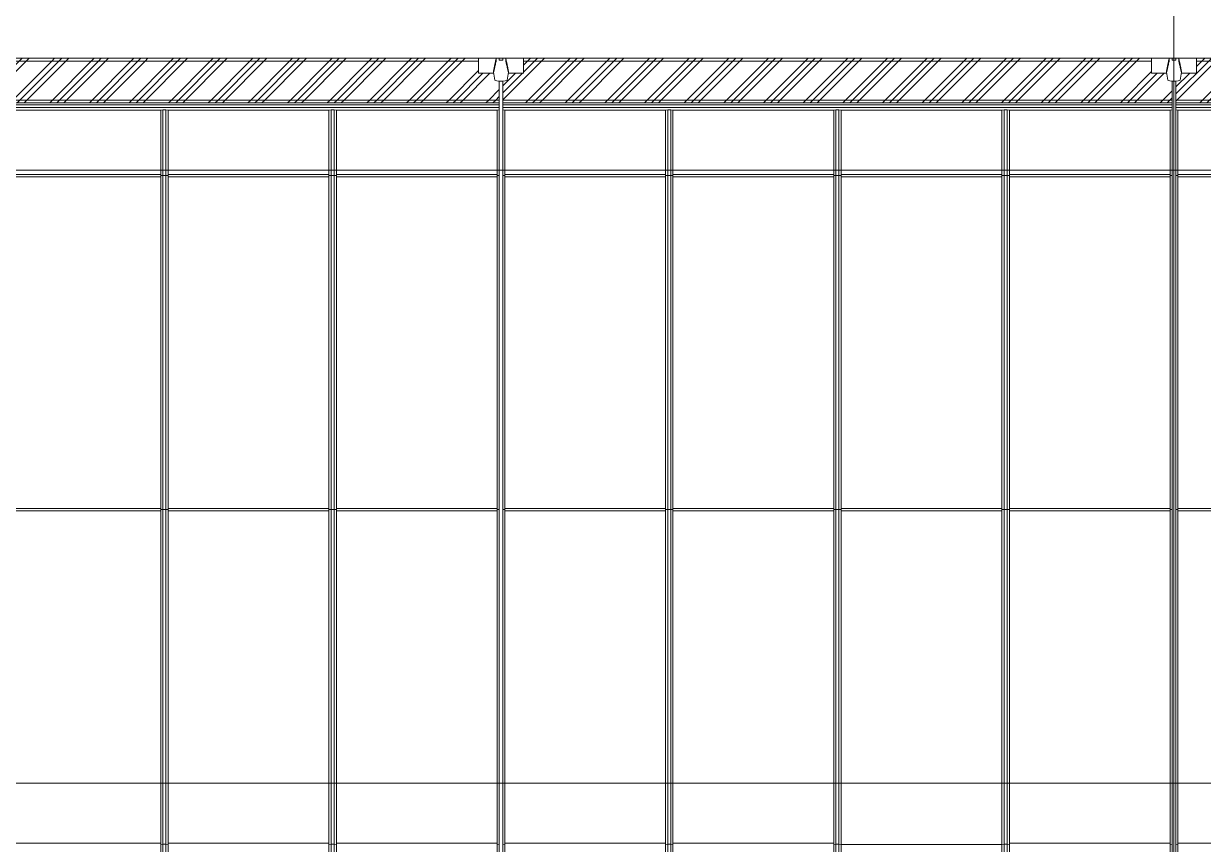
# Model space of a CAD drawing. Header units: millimetres. Extents: x 124696 to 347024, y 412631 to 564609.
# Drawn here: x 258980 to 266868, y 483342 to 488833 of the extents above; entities that cross this region are included whole.
import ezdxf

# ---------------------------------------------------------------- set-up
doc = ezdxf.new("R2010")
doc.units = ezdxf.units.MM
doc.header["$LTSCALE"] = 1500
doc.header["$MEASUREMENT"] = 0
doc.linetypes.add('二层平面图$0$轴网线_12_3_3_3 mm', pattern=[21, 12, -3, 3, -3])
doc.layers.add('0-建筑底图', color=7, linetype='Continuous')
for name, color, linetype, lineweight in [('二层平面图$0$A-LINE', 7, 'Continuous', 9), ('二层平面图$0$A-NORM-MODEL', 6, 'Continuous', 9), ('二层平面图$0$A-WALL-CURT-PANEL-2', 7, 'Continuous', 9), ('二层平面图$0$A-WALL-CURT-STILE-2', 7, 'Continuous', 9), ('二层平面图$0$ANNO-DOTE-1', 10, '二层平面图$0$轴网线_12_3_3_3 mm', 15), ('二层平面图$0$临时结构', 7, 'Continuous', 9)]:
    doc.layers.add(name, color=color, linetype=linetype, lineweight=lineweight)
pattern_1 = [(45, (0, 0), (-132.58252, 132.58252), []), (45, (46.88, 0), (0, 265.16504), []), (45, (-46.88, 0), (0, 265.16504), [])]

# ---------------------------------------------------------------- blocks, each defined once
blk = doc.blocks.new('二层平面图$0$游泳馆侧墙压顶 - 游泳馆侧墙压顶-8562950-104-2F')
at = {"layer": '二层平面图$0$A-LINE'}
blk.add_line((139100, 32250), (96750, 32250), dxfattribs=at)
blk = doc.blocks.new('二层平面图$0$拉锁节点_泳池侧墙2 - 拉锁节点_泳池侧墙2-8588481-104-2F')
at = {"layer": '二层平面图$0$A-LINE'}
for p, q in [((50, 32), (68.6, 32)), ((50, 12), (62.8, 12)), ((197.3, 40.9), (143.2, 50.6)), ((62.8, -12), (50, -12)), ((68.6, -32), (50, -32)), ((143.2, -50.6), (197.3, -40.9))]:
    blk.add_line(p, q, dxfattribs=at)
for start_param, end_param in [(4.712389, 6.252944), (3.171834, 4.712389)]:
    blk.add_ellipse((197.1, 0), major_axis=(0, 41), ratio=0.169005, start_param=start_param, end_param=end_param, dxfattribs=at)
for points, knots in [([(50, 32.2), (53.7, 32.9), (61.3, 34.5), (70.8, 36.4), (78.6, 38), (84.5, 39.2), (89.4, 40.2), (93.3, 41), (96.2, 41.5), (99.1, 42.1), (102.9, 42.9), (107.8, 43.8), (112.5, 44.8), (115.7, 45.4), (117.6, 45.7), (118.9, 46), (120.2, 46.3), (122.1, 46.6), (125.4, 47.2), (130.1, 48.1), (134.3, 48.9), (137.1, 49.4), (138.6, 49.6), (139.5, 49.8), (140.4, 49.9), (141.8, 50.1), (142.7, 50.2), (143.1, 50.1), (143.2, 50.1)], [-0.9955268, -0.9955268, -0.9955268, -0.9955268, -0.9444444, -0.8888889, -0.8611111, -0.8333333, -0.8055556, -0.7916667, -0.7777778, -0.7638889, -0.75, -0.7222222, -0.6944444, -0.6805556, -0.6736111, -0.6666667, -0.6597222, -0.6527778, -0.6388889, -0.6111111, -0.5833333, -0.5694444, -0.5555556, -0.5486111, -0.5416667, -0.5277778, -0.5, -0.4926387, -0.4926387, -0.4926387, -0.4926387]), ([(143.2, -50.1), (143.1, -50.1), (142.7, -50.2), (141.8, -50.1), (140.5, -49.9), (139.6, -49.8), (138.6, -49.6), (137.2, -49.4), (134.4, -48.9), (130.1, -48.1), (125.4, -47.2), (122.1, -46.6), (120.2, -46.3), (118.9, -46), (117.6, -45.7), (115.8, -45.4), (112.5, -44.8), (107.8, -43.8), (103, -42.9), (99.1, -42.1), (96.2, -41.5), (93.3, -41), (89.4, -40.2), (84.6, -39.2), (78.7, -38), (70.8, -36.4), (61.3, -34.5), (53.7, -32.9), (50, -32.2)], [-0.5069782, -0.5069782, -0.5069782, -0.5069782, -0.5, -0.4722222, -0.4583333, -0.4513889, -0.4444444, -0.4305556, -0.4166667, -0.3888889, -0.3611111, -0.3472222, -0.3402778, -0.3333333, -0.3263889, -0.3194444, -0.3055556, -0.2777778, -0.25, -0.2361111, -0.2222222, -0.2083333, -0.1944444, -0.1666667, -0.1388889, -0.1111111, -0.0555556, -0.0044656, -0.0044656, -0.0044656, -0.0044656])]:
    blk.add_open_spline(points, degree=3, knots=knots, dxfattribs=at)
at = {"layer": '二层平面图$0$A-NORM-MODEL'}
for start_param, end_param in [(6.252944, 6.283185), (3.141593, 3.171834)]:
    blk.add_ellipse((197.1, 0), major_axis=(0, 41), ratio=0.169005, start_param=start_param, end_param=end_param, dxfattribs=at)
for points in [[(62.8, 12), (62.9, 10), (63, 6), (63, 2), (63, 0)], [(63, 0), (63, -2), (63, -6), (62.9, -10), (62.8, -12)]]:
    blk.add_open_spline(points, degree=3, dxfattribs=at)
for points, knots in [([(143.2, 50.1), (143.4, 50.1), (143.6, 50.1), (143.4, 49.9), (143.2, 49.8), (142.8, 49.7), (142.1, 49.4), (140.3, 48.9), (137.3, 48.2), (133.7, 47.3), (131.2, 46.6), (129.7, 46.3), (128.7, 46), (127.6, 45.8), (126.2, 45.4), (123.6, 44.8), (119.7, 43.9), (115.7, 42.9), (112.4, 42.1), (110, 41.5), (107.5, 41), (104.2, 40.2), (100, 39.2), (94.9, 38), (88, 36.4), (79.3, 34.4), (72.2, 32.8), (68.6, 32)], [-0.4926387, -0.4926387, -0.4926387, -0.4926387, -0.4722222, -0.4583333, -0.4513889, -0.4444444, -0.4305556, -0.4166667, -0.3888889, -0.3611111, -0.3472222, -0.3402778, -0.3333333, -0.3263889, -0.3194444, -0.3055556, -0.2777778, -0.25, -0.2361111, -0.2222222, -0.2083333, -0.1944444, -0.1666667, -0.1388889, -0.1111111, -0.0555556, 0, 0, 0, 0]), ([(68.6, -32), (72.2, -32.8), (79.3, -34.4), (88, -36.4), (94.8, -38), (100, -39.2), (104.2, -40.2), (107.5, -41), (109.9, -41.5), (112.4, -42.1), (115.7, -42.9), (119.7, -43.8), (123.6, -44.8), (126.2, -45.4), (127.6, -45.8), (128.7, -46), (129.7, -46.3), (131.1, -46.6), (133.7, -47.3), (137.3, -48.2), (140.3, -48.9), (142, -49.4), (142.8, -49.7), (143.1, -49.8), (143.4, -49.9), (143.6, -50.1), (143.4, -50.1), (143.2, -50.1)], [-1, -1, -1, -1, -0.9444444, -0.8888889, -0.8611111, -0.8333333, -0.8055556, -0.7916667, -0.7777778, -0.7638889, -0.75, -0.7222222, -0.6944444, -0.6805556, -0.6736111, -0.6666667, -0.6597222, -0.6527778, -0.6388889, -0.6111111, -0.5833333, -0.5694444, -0.5555556, -0.5486111, -0.5416667, -0.5277778, -0.5069782, -0.5069782, -0.5069782, -0.5069782])]:
    blk.add_open_spline(points, degree=3, knots=knots, dxfattribs=at)
blk = doc.blocks.new('二层平面图$0$2PTs-line 拉杆 - 拉杆_25-8616155-104-2F')
at = {"layer": '二层平面图$0$临时结构'}
for p, q in [((121487.5, 32096.5), (121487.5, 22697.1)), ((121487.5, 22697.1), (121487.5, 32096.5)), ((121512.5, 22697.1), (121512.5, 32096.5)), ((121512.5, 32096.5), (121512.5, 22697.1))]:
    blk.add_line(p, q, dxfattribs=at)
blk.add_ellipse((121500, 22697.1), major_axis=(12.5, 0), ratio=0.168962, start_param=3.141593, end_param=6.283185, dxfattribs=at)
blk = doc.blocks.new('二层平面图$0$2PTs-line 拉杆 - 拉杆_25-V398-104-2F')
at = {"layer": '二层平面图$0$临时结构'}
for p, q in [((112487.5, 32096.5), (112487.5, 22697.1)), ((112487.5, 22697.1), (112487.5, 32096.5)), ((112512.5, 22697.1), (112512.5, 32096.5)), ((112512.5, 32096.5), (112512.5, 22697.1))]:
    blk.add_line(p, q, dxfattribs=at)
blk.add_ellipse((112500, 22697.1), major_axis=(12.5, 0), ratio=0.168962, start_param=3.141593, end_param=6.283185, dxfattribs=at)
blk = doc.blocks.new('二层平面图$0$玻璃屋面天沟 - 玻璃屋面天沟-8739030-104-2F')
at = {"layer": '二层平面图$0$A-NORM-MODEL'}
h = blk.add_hatch(dxfattribs=at)
h.set_pattern_fill('FP_47', color=256, style=0, pattern_type=2)
h.set_pattern_definition(pattern_1)
h.paths.add_polyline_path([(135170, 32230), (135170, 32250), (135150, 32250), (135150, 32230)])
h.paths.add_polyline_path([(107750, 32230), (107850, 32230), (107850, 32250), (107750, 32250)])
h.paths.add_polyline_path([(108150, 32230), (112350, 32230), (112350, 32250), (108150, 32250)])
h.paths.add_polyline_path([(134850, 32230), (134850, 32250), (130650, 32250), (130650, 32230), (134218, 32230)])
h.paths.add_polyline_path([(112650, 32230), (116850, 32230), (116850, 32250), (112650, 32250)])
h.paths.add_polyline_path([(130350, 32230), (130350, 32250), (126150, 32250), (126150, 32230), (130076.1, 32230)])
h.paths.add_polyline_path([(117150, 32230), (121350, 32230), (121350, 32250), (117150, 32250)])
h.paths.add_polyline_path([(125850, 32230), (125850, 32250), (121650, 32250), (121650, 32230), (124553.7, 32230)])
h = blk.add_hatch(dxfattribs=at)
h.set_pattern_fill('FP_47', color=256, style=0, pattern_type=2)
h.set_pattern_definition(pattern_1)
h.paths.add_polyline_path([(121512.5, 31970), (125987.5, 31970), (125987.5, 32096.5), (125968, 32098.8), (125961.8, 32101.1), (125959, 32102.9), (125950.3, 32150), (125850, 32150), (125850, 32230), (121650, 32230), (121650, 32150), (121548.5, 32150), (121540.1, 32102.3), (121532, 32098.8), (121512.5, 32096.4)])
h.paths.add_polyline_path([(107968, 31970), (107987.5, 31970), (107986.3, 32096.6), (107968, 32098.8), (107961.8, 32101.1), (107959, 32102.9), (107950.3, 32150), (107850, 32150), (107850, 32230), (107750, 32230), (107750, 31970)])
h.paths.add_polyline_path([(108032, 31970), (112487.5, 31970), (112487.5, 32096.5), (112468, 32098.8), (112461.8, 32101.1), (112459, 32102.9), (112450.3, 32150), (112350, 32150), (112350, 32230), (108150, 32230), (108150, 32150), (108048.5, 32150), (108039.3, 32101.8), (108032, 32098.8), (108012.5, 32096.4), (108012.5, 31970), (108022.2, 31970)])
h.paths.add_polyline_path([(112532, 31970), (116987.5, 31970), (116987.5, 32096.5), (116968, 32098.8), (116961.8, 32101.1), (116959, 32102.9), (116950.3, 32150), (116850, 32150), (116850, 32230), (112650, 32230), (112650, 32150), (112548.5, 32150), (112539.3, 32101.8), (112532, 32098.8), (112512.5, 32096.4), (112512.5, 31970), (112522.2, 31970)])
h.paths.add_polyline_path([(135022.2, 31970), (135150, 31970), (135150, 32150), (135048.5, 32150), (135039.3, 32101.8), (135032, 32098.8), (135012.5, 32096.4), (135012.5, 31970)])
h.paths.add_polyline_path([(117032, 31970), (121487.5, 31970), (121487.5, 32096.5), (121468, 32098.8), (121460.7, 32101.8), (121459, 32102.9), (121450.3, 32150), (121350, 32150), (121350, 32230), (117150, 32230), (117150, 32150), (117048.5, 32150), (117039.3, 32101.8), (117032, 32098.8), (117012.5, 32096.4), (117012.5, 31970), (117022.2, 31970)])
h.paths.add_polyline_path([(134987.5, 31970), (134987.5, 32096.5), (134968, 32098.8), (134961.4, 32101.4), (134959, 32102.9), (134950.3, 32150), (134850, 32150), (134850, 32230), (130650, 32230), (130650, 32150), (130548.5, 32150), (130539.3, 32101.8), (130532, 32098.8), (130512.5, 32096.4), (130512.5, 31970), (134977.8, 31970)])
h.paths.add_polyline_path([(126032, 31970), (130487.5, 31970), (130487.5, 32096.5), (130468, 32098.8), (130461.8, 32101.1), (130459, 32102.9), (130450.3, 32150), (130350, 32150), (130350, 32230), (126150, 32230), (126150, 32150), (126048.5, 32150), (126039.3, 32101.8), (126032, 32098.8), (126012.5, 32096.4), (126012.5, 31970), (126022.2, 31970)])
h = blk.add_hatch(dxfattribs=at)
h.set_pattern_fill('FP_47', color=256, style=0, pattern_type=2)
h.set_pattern_definition(pattern_1)
h.paths.add_polyline_path([(128695.5, 31951.6), (130487.5, 31951.6), (130487.5, 31970), (126012.5, 31970), (126012.5, 31951.6), (128250, 31951.6)])
h.paths.add_polyline_path([(121102.1, 31951.6), (121487.5, 31951.6), (121487.5, 31970), (117012.5, 31970), (117012.5, 31951.6), (120411.8, 31951.6)])
h.paths.add_polyline_path([(135150, 31951.6), (135150, 31970), (135012.5, 31970), (135012.5, 31951.6)])
h.paths.add_polyline_path([(107986.3, 31951.6), (107987.5, 31951.6), (107986.3, 31970), (107750, 31970), (107750, 31951.6), (107975, 31951.6)])
h.paths.add_polyline_path([(134987.5, 31951.6), (134987.5, 31970), (130512.5, 31970), (130512.5, 31951.6), (134908.3, 31951.6)])
h.paths.add_polyline_path([(108012.5, 31951.6), (112487.5, 31951.6), (112487.5, 31970), (108012.5, 31970)])
h.paths.add_polyline_path([(112512.5, 31951.6), (116987.5, 31951.6), (116987.5, 31970), (112512.5, 31970)])
h.paths.add_polyline_path([(125987.5, 31951.6), (125987.5, 31970), (121512.5, 31970), (121512.5, 31951.6), (125934.3, 31951.6)])
at = {"layer": '二层平面图$0$A-LINE'}
for p, q in [((116850, 32230), (112650, 32230)), ((121350, 32230), (117150, 32230)), ((125850, 32230), (121650, 32230)), ((116987.5, 31970), (112512.5, 31970)), ((121487.5, 31970), (117012.5, 31970)), ((125987.5, 31970), (121512.5, 31970))]:
    blk.add_line(p, q, dxfattribs=at)
blk = doc.blocks.new('二层平面图$0$系统嵌板 - 玻璃-V491-104-2F')
at = {"layer": '二层平面图$0$A-WALL-CURT-PANEL-2'}
for p, q in [((133850, 29222.1), (132775, 29222.1)), ((132775, 29222.1), (132775, 28109.8)), ((133850, 28109.8), (133850, 29222.1)), ((132775, 28109.8), (132775, 26997.6)), ((133850, 26997.6), (133850, 28109.8)), ((132775, 26997.6), (133850, 26997.6))]:
    blk.add_line(p, q, dxfattribs=at)
blk = doc.blocks.new('二层平面图$0$系统嵌板 - 玻璃-V492-104-2F')
at = {"layer": '二层平面图$0$A-WALL-CURT-PANEL-2'}
for p, q in [((133850, 31456.5), (132775, 31456.5)), ((132775, 31456.5), (132775, 30346.9)), ((133850, 30346.9), (133850, 31456.5)), ((132775, 30346.9), (132775, 29237.2)), ((133850, 29237.2), (133850, 30346.9)), ((132775, 29237.2), (133850, 29237.2))]:
    blk.add_line(p, q, dxfattribs=at)
blk = doc.blocks.new('二层平面图$0$系统嵌板 - 玻璃-V482-104-2F')
at = {"layer": '二层平面图$0$A-WALL-CURT-PANEL-2'}
for p, q in [((134975, 31902.1), (133900, 31902.1)), ((133900, 31902.1), (133900, 31471.6)), ((134975, 31471.6), (134975, 31902.1)), ((133900, 31471.6), (134975, 31471.6))]:
    blk.add_line(p, q, dxfattribs=at)
blk = doc.blocks.new('二层平面图$0$系统嵌板 - 玻璃-V512-104-2F')
at = {"layer": '二层平面图$0$A-WALL-CURT-PANEL-2'}
for p, q in [((120350, 29222.1), (119275, 29222.1)), ((119275, 29222.1), (119275, 28109.8)), ((120350, 28109.8), (120350, 29222.1)), ((119275, 28109.8), (119275, 26990.1)), ((120350, 26990.1), (120350, 28109.8)), ((119275, 26990.1), (120350, 26990.1))]:
    blk.add_line(p, q, dxfattribs=at)
blk = doc.blocks.new('二层平面图$0$矩形竖梃 - 泳池固定屋面龙骨_中-V544-104-2F')
at = {"layer": '二层平面图$0$A-WALL-CURT-STILE-2'}
for p, q in [((129375, 4081.1), (130487.5, 4081.1)), ((129375, 4061.3), (130487.5, 4061.3)), ((129375, 4048.4), (130487.5, 4048.4)), ((129400, 4097.9), (130475, 4097.9))]:
    blk.add_line(p, q, dxfattribs=at)
blk = doc.blocks.new('二层平面图$0$矩形竖梃 - 泳池固定屋面龙骨_中-V543-104-2F')
at = {"layer": '二层平面图$0$A-WALL-CURT-STILE-2'}
for p, q in [((130512.5, 4081.1), (131625, 4081.1)), ((130512.5, 4061.3), (131625, 4061.3)), ((130512.5, 4048.4), (131625, 4048.4)), ((130525, 4097.9), (131600, 4097.9))]:
    blk.add_line(p, q, dxfattribs=at)
blk = doc.blocks.new('二层平面图$0$矩形竖梃 - 泳池固定屋面龙骨_中-8775596-104-2F')
at = {"layer": '二层平面图$0$A-WALL-CURT-STILE-2'}
for p, q in [((132750, 4081.1), (133875, 4081.1)), ((132750, 4061.3), (133875, 4061.3)), ((132750, 4048.4), (133875, 4048.4)), ((132775, 4097.9), (133850, 4097.9))]:
    blk.add_line(p, q, dxfattribs=at)
blk = doc.blocks.new('二层平面图$0$矩形竖梃 - 泳池固定屋面龙骨_中-V546-104-2F')
at = {"layer": '二层平面图$0$A-WALL-CURT-STILE-2'}
for p, q in [((131625, 31951.6), (130512.5, 31951.6)), ((131625, 31938.7), (130512.5, 31938.7)), ((131625, 31918.9), (130512.5, 31918.9)), ((131600, 31902.1), (130525, 31902.1))]:
    blk.add_line(p, q, dxfattribs=at)
blk = doc.blocks.new('二层平面图$0$矩形竖梃 - 泳池固定屋面龙骨_中-V545-104-2F')
at = {"layer": '二层平面图$0$A-WALL-CURT-STILE-2'}
for p, q in [((134987.5, 31951.6), (133875, 31951.6)), ((134987.5, 31938.7), (133875, 31938.7)), ((134987.5, 31918.9), (133875, 31918.9)), ((134975, 31902.1), (133900, 31902.1))]:
    blk.add_line(p, q, dxfattribs=at)
blk = doc.blocks.new('二层平面图$0$矩形竖梃 - 泳池固定屋面龙骨_中-V604-104-2F')
at = {"layer": '二层平面图$0$A-WALL-CURT-STILE-2'}
for p, q in [((121487.9, 26991.1), (121475, 26990)), ((121475, 26990), (121475, 25868.1)), ((121525, 26990), (121512.1, 26991.1)), ((121525, 26990), (121525, 25868.1))]:
    blk.add_line(p, q, dxfattribs=at)
blk = doc.blocks.new('二层平面图$0$矩形竖梃 - 泳池固定屋面龙骨_中-V605-104-2F')
at = {"layer": '二层平面图$0$A-WALL-CURT-STILE-2'}
for p, q in [((121475, 28109.8), (121475, 26990)), ((121525, 28109.8), (121525, 26990)), ((121475, 26990), (121487.9, 26991.1)), ((121512.1, 26991.1), (121525, 26990))]:
    blk.add_line(p, q, dxfattribs=at)
blk = doc.blocks.new('二层平面图$0$矩形竖梃 - 泳池固定屋面龙骨_中-V606-104-2F')
at = {"layer": '二层平面图$0$A-WALL-CURT-STILE-2'}
for p, q in [((121487.9, 29231.1), (121475, 29229.7)), ((121475, 29229.7), (121475, 28109.8)), ((121525, 29229.7), (121512.1, 29231.1)), ((121525, 29229.7), (121525, 28109.8))]:
    blk.add_line(p, q, dxfattribs=at)
blk = doc.blocks.new('二层平面图$0$矩形竖梃 - 泳池固定屋面龙骨_中-V607-104-2F')
at = {"layer": '二层平面图$0$A-WALL-CURT-STILE-2'}
for p, q in [((121475, 30346.9), (121475, 29229.7)), ((121525, 30346.9), (121525, 29229.7)), ((121475, 29229.7), (121487.9, 29231.1)), ((121512.1, 29231.1), (121525, 29229.7))]:
    blk.add_line(p, q, dxfattribs=at)
blk = doc.blocks.new('二层平面图$0$矩形竖梃 - 泳池固定屋面龙骨_中-V608-104-2F')
at = {"layer": '二层平面图$0$A-WALL-CURT-STILE-2'}
for p, q in [((121487.5, 31465.6), (121475, 31464.1)), ((121475, 31464.1), (121475, 30346.9)), ((121525, 31464.1), (121512.5, 31465.6)), ((121525, 31464.1), (121525, 30346.9))]:
    blk.add_line(p, q, dxfattribs=at)
blk = doc.blocks.new('二层平面图$0$矩形竖梃 - 泳池固定屋面龙骨_中-V609-104-2F')
at = {"layer": '二层平面图$0$A-WALL-CURT-STILE-2'}
for p, q in [((121475, 31902.1), (121487.5, 31903.7)), ((121475, 31902.1), (121475, 31464.1)), ((121512.5, 31903.7), (121525, 31902.1)), ((121525, 31902.1), (121525, 31464.1)), ((121475, 31464.1), (121487.5, 31465.6)), ((121512.5, 31465.6), (121525, 31464.1))]:
    blk.add_line(p, q, dxfattribs=at)
blk = doc.blocks.new('二层平面图$0$矩形竖梃 - 泳池固定屋面龙骨_中-V579-104-2F')
at = {"layer": '二层平面图$0$A-WALL-CURT-STILE-2'}
for p, q in [((133865, 26991.3), (133850, 26990)), ((133850, 26990), (133850, 25868.1)), ((133885, 26991.3), (133865, 26991.3)), ((133865, 26991.3), (133865, 25869.2)), ((133900, 26990), (133885, 26991.3)), ((133885, 26991.3), (133885, 25869.2)), ((133900, 26990), (133900, 25868.1))]:
    blk.add_line(p, q, dxfattribs=at)
blk = doc.blocks.new('二层平面图$0$矩形竖梃 - 泳池固定屋面龙骨_中-V613-104-2F')
at = {"layer": '二层平面图$0$A-WALL-CURT-STILE-2'}
for p, q in [((119225, 28109.8), (119225, 26990)), ((119240, 28111.3), (119240, 26991.3)), ((119260, 28111.3), (119260, 26991.3)), ((119275, 28109.8), (119275, 26990.1)), ((119225, 26990), (119240, 26991.3)), ((119240, 26991.3), (119260, 26991.3)), ((119260, 26991.3), (119275, 26990))]:
    blk.add_line(p, q, dxfattribs=at)
blk = doc.blocks.new('二层平面图$0$矩形竖梃 - 泳池固定屋面龙骨_中-V581-104-2F')
at = {"layer": '二层平面图$0$A-WALL-CURT-STILE-2'}
for p, q in [((133865, 29231.3), (133850, 29229.7)), ((133850, 29229.7), (133850, 28109.8)), ((133885, 29231.3), (133865, 29231.3)), ((133865, 29231.3), (133865, 28111.3)), ((133900, 29229.7), (133885, 29231.3)), ((133885, 29231.3), (133885, 28111.3)), ((133900, 29229.7), (133900, 28109.8))]:
    blk.add_line(p, q, dxfattribs=at)
blk = doc.blocks.new('二层平面图$0$矩形竖梃 - 泳池固定屋面龙骨_中-V582-104-2F')
at = {"layer": '二层平面图$0$A-WALL-CURT-STILE-2'}
for p, q in [((133850, 30346.9), (133850, 29229.7)), ((133865, 30348.7), (133865, 29231.3)), ((133885, 30348.7), (133885, 29231.3)), ((133900, 30346.9), (133900, 29229.7)), ((133850, 29229.7), (133865, 29231.3)), ((133865, 29231.3), (133885, 29231.3)), ((133885, 29231.3), (133900, 29229.7))]:
    blk.add_line(p, q, dxfattribs=at)
blk = doc.blocks.new('二层平面图$0$矩形竖梃 - 泳池固定屋面龙骨_中-13232933-104-2F')
at = {"layer": '二层平面图$0$A-WALL-CURT-STILE-2'}
for p, q in [((133865, 31465.9), (133850, 31464.1)), ((133850, 31464.1), (133850, 30346.9)), ((133885, 31465.9), (133865, 31465.9)), ((133865, 31465.9), (133865, 30348.7)), ((133900, 31464.1), (133885, 31465.9)), ((133885, 31465.9), (133885, 30348.7)), ((133900, 31464.1), (133900, 30346.9))]:
    blk.add_line(p, q, dxfattribs=at)
blk = doc.blocks.new('二层平面图$0$矩形竖梃 - 泳池固定屋面龙骨_中-13232938-104-2F')
at = {"layer": '二层平面图$0$A-WALL-CURT-STILE-2'}
for p, q in [((133850, 31902.1), (133865, 31904)), ((133850, 31902.1), (133850, 31464.1)), ((133865, 31904), (133885, 31904)), ((133865, 31904), (133865, 31465.9)), ((133885, 31904), (133900, 31902.1)), ((133885, 31904), (133885, 31465.9)), ((133900, 31902.1), (133900, 31464.1)), ((133850, 31464.1), (133865, 31465.9)), ((133865, 31465.9), (133885, 31465.9)), ((133885, 31465.9), (133900, 31464.1))]:
    blk.add_line(p, q, dxfattribs=at)
blk = doc.blocks.new('二层平面图$0$矩形竖梃 - 泳池固定屋面龙骨_中-V617-104-2F')
at = {"layer": '二层平面图$0$A-WALL-CURT-STILE-2'}
for p, q in [((120350, 28109.8), (120350, 26990.1)), ((120365, 28111.3), (120365, 26991.3)), ((120385, 28111.3), (120385, 26991.3)), ((120400, 28109.8), (120400, 26990)), ((120350, 26990), (120365, 26991.3)), ((120365, 26991.3), (120385, 26991.3)), ((120385, 26991.3), (120400, 26990))]:
    blk.add_line(p, q, dxfattribs=at)
blk = doc.blocks.new('二层平面图$0$矩形竖梃 - 泳池固定屋面龙骨_中-V580-104-2F')
at = {"layer": '二层平面图$0$A-WALL-CURT-STILE-2'}
for p, q in [((133850, 28109.8), (133850, 26990)), ((133865, 28111.3), (133865, 26991.3)), ((133885, 28111.3), (133885, 26991.3)), ((133900, 28109.8), (133900, 26990)), ((133850, 26990), (133865, 26991.3)), ((133865, 26991.3), (133885, 26991.3)), ((133885, 26991.3), (133900, 26990))]:
    blk.add_line(p, q, dxfattribs=at)
blk = doc.blocks.new('二层平面图$0$矩形竖梃 - 泳池固定屋面龙骨_中-V594-104-2F')
at = {"layer": '二层平面图$0$A-WALL-CURT-STILE-2'}
for p, q in [((130487.9, 26991.1), (130475, 26990)), ((130475, 26990), (130475, 25868.1)), ((130525, 26990), (130512.1, 26991.1)), ((130525, 26990), (130525, 25868.1))]:
    blk.add_line(p, q, dxfattribs=at)
blk = doc.blocks.new('二层平面图$0$矩形竖梃 - 泳池固定屋面龙骨_中-V595-104-2F')
at = {"layer": '二层平面图$0$A-WALL-CURT-STILE-2'}
for p, q in [((130475, 28109.8), (130475, 26990)), ((130525, 28109.8), (130525, 26990)), ((130475, 26990), (130487.9, 26991.1)), ((130512.1, 26991.1), (130525, 26990))]:
    blk.add_line(p, q, dxfattribs=at)
blk = doc.blocks.new('二层平面图$0$矩形竖梃 - 泳池固定屋面龙骨_中-V596-104-2F')
at = {"layer": '二层平面图$0$A-WALL-CURT-STILE-2'}
for p, q in [((130487.9, 29231.1), (130475, 29229.7)), ((130475, 29229.7), (130475, 28109.8)), ((130525, 29229.7), (130512.1, 29231.1)), ((130525, 29229.7), (130525, 28109.8))]:
    blk.add_line(p, q, dxfattribs=at)
blk = doc.blocks.new('二层平面图$0$矩形竖梃 - 泳池固定屋面龙骨_中-V597-104-2F')
at = {"layer": '二层平面图$0$A-WALL-CURT-STILE-2'}
for p, q in [((130475, 30346.9), (130475, 29229.7)), ((130525, 30346.9), (130525, 29229.7)), ((130475, 29229.7), (130487.9, 29231.1)), ((130512.1, 29231.1), (130525, 29229.7))]:
    blk.add_line(p, q, dxfattribs=at)
blk = doc.blocks.new('二层平面图$0$矩形竖梃 - 泳池固定屋面龙骨_中-V598-104-2F')
at = {"layer": '二层平面图$0$A-WALL-CURT-STILE-2'}
for p, q in [((130487.5, 31465.6), (130475, 31464.1)), ((130475, 31464.1), (130475, 30346.9)), ((130525, 31464.1), (130512.5, 31465.6)), ((130525, 31464.1), (130525, 30346.9))]:
    blk.add_line(p, q, dxfattribs=at)
blk = doc.blocks.new('二层平面图$0$矩形竖梃 - 泳池固定屋面龙骨_中-V599-104-2F')
at = {"layer": '二层平面图$0$A-WALL-CURT-STILE-2'}
for p, q in [((130475, 31902.1), (130487.5, 31903.7)), ((130475, 31902.1), (130475, 31464.1)), ((130512.5, 31903.7), (130525, 31902.1)), ((130525, 31902.1), (130525, 31464.1)), ((130475, 31464.1), (130487.5, 31465.6)), ((130512.5, 31465.6), (130525, 31464.1))]:
    blk.add_line(p, q, dxfattribs=at)
blk = doc.blocks.new('二层平面图$0$固定屋面幕墙 - 固定屋面幕墙-8787557-104-2F')
at = {"layer": '二层平面图$0$A-NORM-MODEL'}
h = blk.add_hatch(dxfattribs=at)
h.set_pattern_fill('FP_46', color=256, style=0, pattern_type=2)
h.set_pattern_definition(pattern_1)
h.paths.add_polyline_path([(121487.5, 31951.6), (121487.5, 31970), (117012.5, 31970), (117012.5, 31951.6), (121425, 31951.6)])
h.paths.add_polyline_path([(135075, 31951.6), (135150, 31951.6), (135150, 31970), (135012.5, 31970), (135012.5, 31951.6)])
h.paths.add_polyline_path([(134987.5, 31951.6), (134987.5, 31970), (130512.5, 31970), (130512.5, 31951.6), (134925, 31951.6)])
h.paths.add_polyline_path([(121512.5, 31951.6), (125987.5, 31951.6), (125987.5, 31970), (121512.5, 31970)])
h.paths.add_polyline_path([(107986.3, 31951.6), (107987.5, 31951.6), (107986.3, 31970), (107750, 31970), (107750, 31951.6), (107975, 31951.6)])
h.paths.add_polyline_path([(108012.5, 31951.6), (112487.5, 31951.6), (112487.5, 31970), (108012.5, 31970)])
h.paths.add_polyline_path([(130487.5, 31951.6), (130487.5, 31970), (126012.5, 31970), (126012.5, 31951.6), (130425, 31951.6)])
h.paths.add_polyline_path([(112512.5, 31951.6), (116987.5, 31951.6), (116987.5, 31970), (112512.5, 31970)])
at = {"layer": '二层平面图$0$A-LINE'}
for p, q in [((112512.5, 31970), (116987.5, 31970)), ((117012.5, 31970), (121487.5, 31970)), ((121512.5, 31970), (125987.5, 31970))]:
    blk.add_line(p, q, dxfattribs=at)
blk = doc.blocks.new('二层平面图')
at = {"layer": '二层平面图$0$A-LINE', "color": 8}
for p, q in [((116850, 32150), (116850, 32250)), ((117150, 32250), (117150, 32150)), ((121350, 32150), (121350, 32250)), ((121650, 32250), (121650, 32150)), ((116850, 32150), (116952.1, 32150)), ((117048.2, 32150), (117150, 32150)), ((121350, 32150), (121452.1, 32150)), ((121548.2, 32150), (121650, 32150))]:
    blk.add_line(p, q, dxfattribs=at)
at = {"layer": '二层平面图$0$ANNO-DOTE-1', "color": 8}
for p, q in [((121500, -6710.3), (121500, 86692)), ((-18896.2, 31500), (161528.2, 31500)), ((-18896.2, 27400), (161528.2, 27400))]:
    blk.add_line(p, q, dxfattribs=at)
at = {"layer": '二层平面图$0$A-NORM-MODEL', "color": 8}
for name in ['二层平面图$0$游泳馆侧墙压顶 - 游泳馆侧墙压顶-8562950-104-2F', '二层平面图$0$玻璃屋面天沟 - 玻璃屋面天沟-8739030-104-2F', '二层平面图$0$固定屋面幕墙 - 固定屋面幕墙-8787557-104-2F']:
    blk.add_blockref(name, (0, 0), dxfattribs=at)
at = {"layer": '二层平面图$0$A-NORM-MODEL', "color": 8, "rotation": 270.0000000000001}
for p in [(117000, 32300), (121500, 32300)]:
    blk.add_blockref('二层平面图$0$拉锁节点_泳池侧墙2 - 拉锁节点_泳池侧墙2-8588481-104-2F', p, dxfattribs=at)
at = {"layer": '二层平面图$0$A-WALL-CURT-PANEL-2', "color": 8}
for name, p in [('二层平面图$0$系统嵌板 - 玻璃-V482-104-2F', (-20250, 0)), ('二层平面图$0$系统嵌板 - 玻璃-V482-104-2F', (-19125, 0)), ('二层平面图$0$系统嵌板 - 玻璃-V482-104-2F', (-18000, 0)), ('二层平面图$0$系统嵌板 - 玻璃-V482-104-2F', (-16875, 0)), ('二层平面图$0$系统嵌板 - 玻璃-V482-104-2F', (-15750, 0)), ('二层平面图$0$系统嵌板 - 玻璃-V482-104-2F', (-14625, 0)), ('二层平面图$0$系统嵌板 - 玻璃-V482-104-2F', (-13500, 0)), ('二层平面图$0$系统嵌板 - 玻璃-V482-104-2F', (-12375, 0)), ('二层平面图$0$系统嵌板 - 玻璃-V492-104-2F', (-19125, 0)), ('二层平面图$0$系统嵌板 - 玻璃-V492-104-2F', (-18000, 0)), ('二层平面图$0$系统嵌板 - 玻璃-V492-104-2F', (-16875, 0)), ('二层平面图$0$系统嵌板 - 玻璃-V492-104-2F', (-15750, 0)), ('二层平面图$0$系统嵌板 - 玻璃-V492-104-2F', (-14625, 0)), ('二层平面图$0$系统嵌板 - 玻璃-V492-104-2F', (-13500, 0)), ('二层平面图$0$系统嵌板 - 玻璃-V492-104-2F', (-12375, 0)), ('二层平面图$0$系统嵌板 - 玻璃-V492-104-2F', (-11250, 0)), ('二层平面图$0$系统嵌板 - 玻璃-V491-104-2F', (-19125, 0)), ('二层平面图$0$系统嵌板 - 玻璃-V491-104-2F', (-18000, 0)), ('二层平面图$0$系统嵌板 - 玻璃-V491-104-2F', (-16875, 0)), ('二层平面图$0$系统嵌板 - 玻璃-V491-104-2F', (-15750, 0)), ('二层平面图$0$系统嵌板 - 玻璃-V491-104-2F', (-14625, 0)), ('二层平面图$0$系统嵌板 - 玻璃-V512-104-2F', (0, 0)), ('二层平面图$0$系统嵌板 - 玻璃-V491-104-2F', (-12375, 0)), ('二层平面图$0$系统嵌板 - 玻璃-V491-104-2F', (-11250, 0))]:
    blk.add_blockref(name, p, dxfattribs=at)
at = {"layer": '二层平面图$0$A-WALL-CURT-STILE-2', "color": 8, "rotation": 180}
for name, p in [('二层平面图$0$矩形竖梃 - 泳池固定屋面龙骨_中-8775596-104-2F', (247500, 36000)), ('二层平面图$0$矩形竖梃 - 泳池固定屋面龙骨_中-8775596-104-2F', (248625, 36000)), ('二层平面图$0$矩形竖梃 - 泳池固定屋面龙骨_中-8775596-104-2F', (252000, 36000)), ('二层平面图$0$矩形竖梃 - 泳池固定屋面龙骨_中-8775596-104-2F', (253125, 36000)), ('二层平面图$0$矩形竖梃 - 泳池固定屋面龙骨_中-V543-104-2F', (252000, 36000)), ('二层平面图$0$矩形竖梃 - 泳池固定屋面龙骨_中-V544-104-2F', (252000, 36000))]:
    blk.add_blockref(name, p, dxfattribs=at)
at = {"layer": '二层平面图$0$A-WALL-CURT-STILE-2', "color": 8}
for name, p in [('二层平面图$0$矩形竖梃 - 泳池固定屋面龙骨_中-V545-104-2F', (-18000, 0)), ('二层平面图$0$矩形竖梃 - 泳池固定屋面龙骨_中-V546-104-2F', (-13500, 0)), ('二层平面图$0$矩形竖梃 - 泳池固定屋面龙骨_中-13232938-104-2F', (-19125, 0)), ('二层平面图$0$矩形竖梃 - 泳池固定屋面龙骨_中-13232938-104-2F', (-18000, 0)), ('二层平面图$0$矩形竖梃 - 泳池固定屋面龙骨_中-V599-104-2F', (-13500, 0)), ('二层平面图$0$矩形竖梃 - 泳池固定屋面龙骨_中-13232938-104-2F', (-15750, 0)), ('二层平面图$0$矩形竖梃 - 泳池固定屋面龙骨_中-13232938-104-2F', (-14625, 0)), ('二层平面图$0$矩形竖梃 - 泳池固定屋面龙骨_中-13232938-104-2F', (-13500, 0)), ('二层平面图$0$矩形竖梃 - 泳池固定屋面龙骨_中-V609-104-2F', (0, 0)), ('二层平面图$0$矩形竖梃 - 泳池固定屋面龙骨_中-13232933-104-2F', (-19125, 0)), ('二层平面图$0$矩形竖梃 - 泳池固定屋面龙骨_中-13232933-104-2F', (-18000, 0)), ('二层平面图$0$矩形竖梃 - 泳池固定屋面龙骨_中-V598-104-2F', (-13500, 0)), ('二层平面图$0$矩形竖梃 - 泳池固定屋面龙骨_中-13232933-104-2F', (-15750, 0)), ('二层平面图$0$矩形竖梃 - 泳池固定屋面龙骨_中-13232933-104-2F', (-14625, 0)), ('二层平面图$0$矩形竖梃 - 泳池固定屋面龙骨_中-13232933-104-2F', (-13500, 0)), ('二层平面图$0$矩形竖梃 - 泳池固定屋面龙骨_中-V608-104-2F', (0, 0)), ('二层平面图$0$矩形竖梃 - 泳池固定屋面龙骨_中-V582-104-2F', (-19125, 0)), ('二层平面图$0$矩形竖梃 - 泳池固定屋面龙骨_中-V582-104-2F', (-18000, 0)), ('二层平面图$0$矩形竖梃 - 泳池固定屋面龙骨_中-V597-104-2F', (-13500, 0)), ('二层平面图$0$矩形竖梃 - 泳池固定屋面龙骨_中-V582-104-2F', (-15750, 0)), ('二层平面图$0$矩形竖梃 - 泳池固定屋面龙骨_中-V582-104-2F', (-14625, 0)), ('二层平面图$0$矩形竖梃 - 泳池固定屋面龙骨_中-V582-104-2F', (-13500, 0)), ('二层平面图$0$矩形竖梃 - 泳池固定屋面龙骨_中-V607-104-2F', (0, 0)), ('二层平面图$0$矩形竖梃 - 泳池固定屋面龙骨_中-V581-104-2F', (-19125, 0)), ('二层平面图$0$矩形竖梃 - 泳池固定屋面龙骨_中-V581-104-2F', (-18000, 0)), ('二层平面图$0$矩形竖梃 - 泳池固定屋面龙骨_中-V596-104-2F', (-13500, 0)), ('二层平面图$0$矩形竖梃 - 泳池固定屋面龙骨_中-V581-104-2F', (-15750, 0)), ('二层平面图$0$矩形竖梃 - 泳池固定屋面龙骨_中-V581-104-2F', (-14625, 0)), ('二层平面图$0$矩形竖梃 - 泳池固定屋面龙骨_中-V581-104-2F', (-13500, 0)), ('二层平面图$0$矩形竖梃 - 泳池固定屋面龙骨_中-V606-104-2F', (0, 0)), ('二层平面图$0$矩形竖梃 - 泳池固定屋面龙骨_中-V580-104-2F', (-19125, 0)), ('二层平面图$0$矩形竖梃 - 泳池固定屋面龙骨_中-V580-104-2F', (-18000, 0)), ('二层平面图$0$矩形竖梃 - 泳池固定屋面龙骨_中-V595-104-2F', (-13500, 0)), ('二层平面图$0$矩形竖梃 - 泳池固定屋面龙骨_中-V580-104-2F', (-15750, 0)), ('二层平面图$0$矩形竖梃 - 泳池固定屋面龙骨_中-V613-104-2F', (0, 0)), ('二层平面图$0$矩形竖梃 - 泳池固定屋面龙骨_中-V617-104-2F', (0, 0)), ('二层平面图$0$矩形竖梃 - 泳池固定屋面龙骨_中-V605-104-2F', (0, 0)), ('二层平面图$0$矩形竖梃 - 泳池固定屋面龙骨_中-V579-104-2F', (-19125, 0)), ('二层平面图$0$矩形竖梃 - 泳池固定屋面龙骨_中-V579-104-2F', (-18000, 0)), ('二层平面图$0$矩形竖梃 - 泳池固定屋面龙骨_中-V594-104-2F', (-13500, 0)), ('二层平面图$0$矩形竖梃 - 泳池固定屋面龙骨_中-V579-104-2F', (-15750, 0)), ('二层平面图$0$矩形竖梃 - 泳池固定屋面龙骨_中-V579-104-2F', (-14625, 0)), ('二层平面图$0$矩形竖梃 - 泳池固定屋面龙骨_中-V579-104-2F', (-13500, 0)), ('二层平面图$0$矩形竖梃 - 泳池固定屋面龙骨_中-V604-104-2F', (0, 0))]:
    blk.add_blockref(name, p, dxfattribs=at)
at = {"layer": '二层平面图$0$临时结构', "color": 8}
for name, p in [('二层平面图$0$2PTs-line 拉杆 - 拉杆_25-V398-104-2F', (4500, 0)), ('二层平面图$0$2PTs-line 拉杆 - 拉杆_25-8616155-104-2F', (0, 0))]:
    blk.add_blockref(name, p, dxfattribs=at)

msp = doc.modelspace()

# ---------------------------------------------------------------- block references
at = {"layer": '0-建筑底图'}
msp.add_blockref('二层平面图', (145171.7, 456352), dxfattribs=at)

doc.saveas('drawing.dxf')
